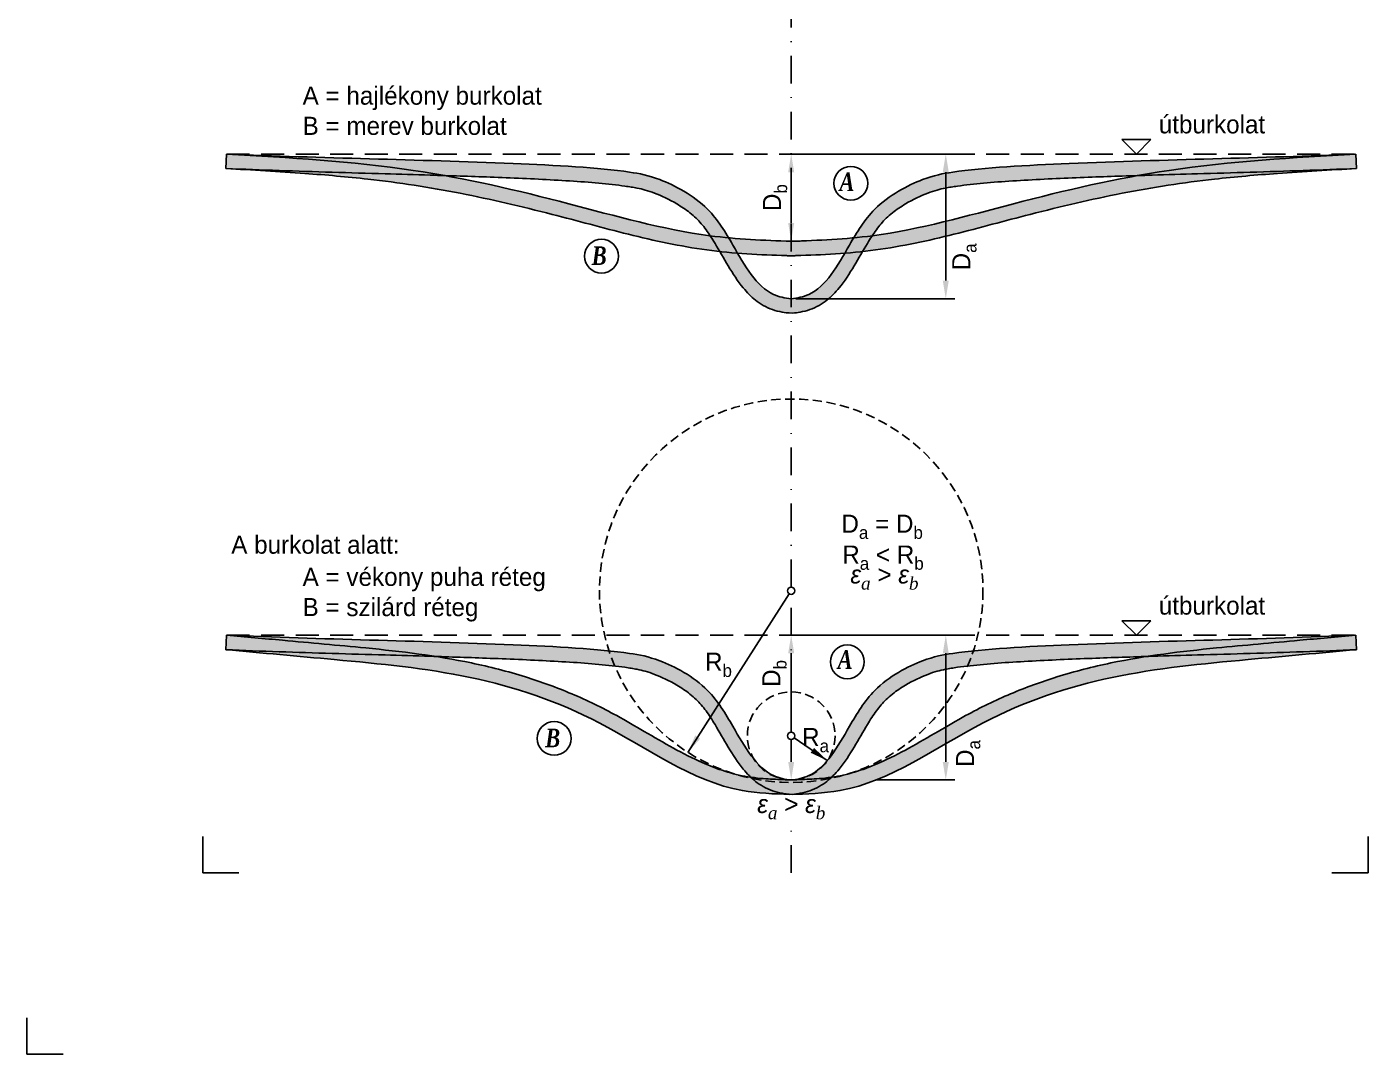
# Model space of a CAD drawing. Header units: millimetres. Extents: x 9 to 961, y -258 to 565.
# Drawn here: x 120.5 to 305.5, y -229.5 to -87.8 of the extents above; entities that cross this region are included whole.
import ezdxf

# ---------------------------------------------------------------- set-up
doc = ezdxf.new("R2010")
doc.units = ezdxf.units.MM
doc.linetypes.add('PONTVONAL', pattern=[25.4, 12.7, -6.35, 0, -6.35])
doc.linetypes.add('SZAGGATOTT', pattern=[19.05, 12.7, -6.35])
doc.layers.get('0').update_dxf_attribs({"plot": 0})
for name, color, linetype in [('Sraff', 2, 'Continuous'), ('Szurke_sraff', 254, 'Continuous'), ('Tengely', 1, 'PONTVONAL'), ('Text', 2, 'Continuous'), ('Vonal_025', 4, 'Continuous'), ('Vonal_035', 2, 'Continuous'), ('Vonal_050', 3, 'Continuous'), ('Vonal_sz_025', 4, 'SZAGGATOTT'), ('Vonal_sz_035', 2, 'SZAGGATOTT')]:
    doc.layers.add(name, color=color, linetype=linetype)
doc.styles.get("Standard").update_dxf_attribs({"font": 'verdana.ttf', "width": 0.8, "height": 2.5})
doc.styles.add('TextCS', font='SCHLBKI.TTF', dxfattribs={"height": 2.5})
doc.dimstyles.new('Saját', dxfattribs={"dimtxt": 2.5, "dimasz": 2.5, "dimexe": 1.25, "dimexo": 0.625, "dimtad": 1, "dimtxsty": 'TextCS', "dimcen": 2.5, "dimclrd": 256, "dimadec": 0, "dimazin": 0, "dimtfac": 1, "dimtmove": 0, "dimatfit": 3, "dimfxl": 1, "dimlwd": -1, "dimarcsym": 0})

msp = doc.modelspace()

# ---------------------------------------------------------------- hatches: boundary and pattern name
at = {"layer": 'Szurke_sraff'}
h = msp.add_hatch(color=256, dxfattribs=at)
edge = h.paths.add_edge_path()
edge.add_spline(control_points=[(225.96, -125.33), (225.09, -125.25), (221.62, -124.52), (218.62, -119.07), (214.42, -112.02), (207.75, -108.58), (201.25, -107.34), (180.01, -106.2), (161.28, -105.93), (148.09, -105.37)], knot_values=[0, 0, 0, 0, 2.595583, 10.991324, 16.078209, 23.038934, 28.56177, 46.010939, 85.680343, 85.680343, 85.680343, 85.680343], degree=3, periodic=0)
edge.add_line((148.09, -105.37), (147.97, -107.36))
edge.add_spline(control_points=[(148, -107.36), (150.45, -107.47), (152.89, -107.56), (160.21, -107.81), (165.07, -107.95), (172.01, -108.15), (174.09, -108.21), (178.91, -108.36), (181.67, -108.45), (185.91, -108.61), (187.4, -108.67), (190.36, -108.8), (191.83, -108.87), (196.15, -109.11), (198.89, -109.31), (201.88, -109.64), (202.47, -109.72), (203.33, -109.84), (203.62, -109.88), (204.16, -109.97), (204.43, -110.01), (205.45, -110.21), (206.18, -110.41), (208.04, -111.12), (209.14, -111.62), (210.82, -112.62), (211.43, -113.03), (212.28, -113.72), (212.57, -113.97), (213.09, -114.47), (213.32, -114.72), (213.78, -115.24), (214, -115.52), (214.64, -116.4), (215.05, -117.03), (216.05, -118.68), (216.64, -119.75), (217.9, -121.86), (218.57, -122.9), (219.85, -124.45), (220.41, -125.02), (221.36, -125.79), (221.71, -126.03), (222.5, -126.48), (222.94, -126.68), (223.82, -126.98), (224.27, -127.1), (225.06, -127.24), (225.42, -127.29), (226.14, -127.32)], knot_values=[0, 0, 0, 0, 7.349964, 7.349964, 22.049891, 22.049891, 28.308432, 28.308432, 36.595692, 36.595692, 41.023974, 41.023974, 45.452256, 45.452256, 54.30882, 54.30882, 56.630695, 56.630695, 57.848235, 57.848235, 59.065775, 59.065775, 62.631976, 62.631976, 66.198177, 66.198177, 68.252699, 68.252699, 69.36848, 69.36848, 70.390916, 70.390916, 71.413352, 71.413352, 73.458225, 73.458225, 76.51989, 76.51989, 79.581556, 79.581556, 81.532854, 81.532854, 82.549776, 82.549776, 83.664824, 83.664824, 84.779872, 84.779872, 85.680343, 85.680343, 85.680343, 85.680343], degree=3, periodic=0)
edge.add_spline(control_points=[(226.14, -127.32), (226.49, -127.29), (226.85, -127.24), (227.65, -127.1), (228.09, -126.98), (228.97, -126.68), (229.42, -126.48), (230.2, -126.03), (230.55, -125.79), (231.51, -125.02), (232.06, -124.45), (233.34, -122.9), (234.01, -121.86), (235.27, -119.75), (235.86, -118.68), (236.86, -117.03), (237.27, -116.4), (237.92, -115.52), (238.14, -115.24), (238.59, -114.72), (238.82, -114.47), (239.34, -113.97), (239.63, -113.72), (240.49, -113.03), (241.09, -112.62), (242.77, -111.62), (243.87, -111.12), (245.73, -110.41), (246.47, -110.21), (247.49, -110.01), (247.75, -109.97), (248.3, -109.88), (248.58, -109.84), (249.44, -109.72), (250.04, -109.64), (253.02, -109.31), (255.76, -109.11), (260.08, -108.87), (261.56, -108.8), (264.52, -108.67), (266, -108.61), (270.24, -108.45), (273, -108.36), (277.83, -108.21), (279.9, -108.15), (286.84, -107.95), (291.7, -107.81), (299.02, -107.56), (301.46, -107.47), (303.91, -107.36)], knot_values=[0, 0, 0, 0, 0.900472, 0.900472, 2.01552, 2.01552, 3.130567, 3.130567, 4.147489, 4.147489, 6.098787, 6.098787, 9.160453, 9.160453, 12.222118, 12.222118, 14.266991, 14.266991, 15.289427, 15.289427, 16.311864, 16.311864, 17.427644, 17.427644, 19.482166, 19.482166, 23.048367, 23.048367, 26.614568, 26.614568, 27.832108, 27.832108, 29.049648, 29.049648, 31.371523, 31.371523, 40.228087, 40.228087, 44.656369, 44.656369, 49.084651, 49.084651, 57.371911, 57.371911, 63.630452, 63.630452, 78.33038, 78.33038, 85.680343, 85.680343, 85.680343, 85.680343], degree=3, periodic=0)
edge.add_line((303.94, -107.36), (303.83, -105.37))
edge.add_spline(control_points=[(303.83, -105.37), (290.64, -105.93), (271.9, -106.2), (250.67, -107.34), (244.17, -108.58), (237.49, -112.02), (233.29, -119.07), (230.3, -124.52), (226.82, -125.25), (225.96, -125.33)], knot_values=[0, 0, 0, 0, 39.669404, 57.118573, 62.641409, 69.602134, 74.689019, 83.084761, 85.680343, 85.680343, 85.680343, 85.680343], degree=3, periodic=0)
h = msp.add_hatch(color=256, dxfattribs=at)
edge = h.paths.add_edge_path()
edge.add_spline(control_points=[(225.96, -117.4), (222.2, -117.29), (211.8, -116.82), (194.68, -111.87), (172.65, -106.77), (156.71, -105.86), (148.09, -105.37)], knot_values=[0, 0, 0, 0, 11.236532, 31.190246, 53.12689, 78.984352, 78.984352, 78.984352, 78.984352], degree=3, periodic=0)
edge.add_line((148.09, -105.37), (147.97, -107.36))
edge.add_spline(control_points=[(147.97, -107.36), (151.63, -107.57), (155.27, -107.78), (161.81, -108.26), (164.7, -108.51), (169.72, -109.07), (171.85, -109.35), (176.09, -110), (178.21, -110.37), (184.55, -111.62), (188.77, -112.61), (194.73, -114.14), (196.47, -114.6), (199.97, -115.53), (201.74, -116), (207.06, -117.32), (210.65, -118.1), (218, -119.09), (221.68, -119.27), (225.51, -119.39), (225.71, -119.39), (225.9, -119.4)], knot_values=[0, 0, 0, 0, 10.961861, 10.961861, 19.750942, 19.750942, 26.294288, 26.294288, 32.837635, 32.837635, 45.924327, 45.924327, 51.338768, 51.338768, 56.753209, 56.753209, 67.582091, 67.582091, 78.410973, 78.410973, 78.984352, 78.984352, 78.984352, 78.984352], degree=3, periodic=0)
edge.add_spline(control_points=[(225.9, -119.4), (226.21, -119.39), (226.4, -119.39), (230.24, -119.27), (233.92, -119.09), (241.26, -118.1), (244.86, -117.32), (250.18, -116), (251.94, -115.53), (255.44, -114.6), (257.19, -114.14), (263.14, -112.61), (267.36, -111.62), (273.7, -110.37), (275.82, -110), (280.06, -109.35), (282.19, -109.07), (287.21, -108.51), (290.11, -108.26), (296.64, -107.78), (300.28, -107.57), (303.94, -107.36)], knot_values=[0, 0, 0, 0, 0.573379, 0.573379, 11.402261, 11.402261, 22.231142, 22.231142, 27.645583, 27.645583, 33.060024, 33.060024, 46.146717, 46.146717, 52.690063, 52.690063, 59.23341, 59.23341, 68.022491, 68.022491, 78.984352, 78.984352, 78.984352, 78.984352], degree=3, periodic=0)
edge.add_line((303.94, -107.36), (303.83, -105.37))
edge.add_spline(control_points=[(303.83, -105.37), (295.2, -105.86), (279.26, -106.77), (257.23, -111.87), (240.11, -116.82), (229.71, -117.29), (225.96, -117.4)], knot_values=[0, 0, 0, 0, 25.857461, 47.794105, 67.74782, 78.984352, 78.984352, 78.984352, 78.984352], degree=3, periodic=0)
h = msp.add_hatch(color=256, dxfattribs=at)
edge = h.paths.add_edge_path()
edge.add_spline(control_points=[(225.96, -191.71), (225.09, -191.63), (221.62, -190.89), (218.62, -185.45), (214.42, -178.4), (207.75, -174.96), (201.25, -173.72), (180.01, -172.58), (161.28, -172.31), (148.09, -171.74)], knot_values=[0, 0, 0, 0, 2.595583, 10.991324, 16.078209, 23.038934, 28.56177, 46.010939, 85.680343, 85.680343, 85.680343, 85.680343], degree=3, periodic=0)
edge.add_line((148.09, -171.74), (147.97, -173.74))
edge.add_spline(control_points=[(148, -173.74), (150.45, -173.85), (152.89, -173.94), (160.21, -174.19), (165.07, -174.33), (172.01, -174.53), (174.09, -174.59), (178.91, -174.73), (181.67, -174.83), (185.91, -174.99), (187.4, -175.05), (190.36, -175.18), (191.83, -175.25), (196.15, -175.49), (198.89, -175.69), (201.88, -176.02), (202.47, -176.09), (203.33, -176.21), (203.62, -176.26), (204.16, -176.34), (204.43, -176.39), (205.45, -176.59), (206.18, -176.79), (208.04, -177.5), (209.14, -178), (210.82, -179), (211.43, -179.41), (212.28, -180.1), (212.57, -180.35), (213.09, -180.85), (213.32, -181.09), (213.78, -181.62), (214, -181.9), (214.64, -182.77), (215.05, -183.41), (216.05, -185.06), (216.64, -186.13), (217.9, -188.23), (218.57, -189.27), (219.85, -190.83), (220.41, -191.4), (221.36, -192.16), (221.71, -192.4), (222.5, -192.85), (222.94, -193.05), (223.82, -193.36), (224.27, -193.47), (225.06, -193.62), (225.42, -193.67), (226.14, -193.7)], knot_values=[0, 0, 0, 0, 7.349964, 7.349964, 22.049891, 22.049891, 28.308432, 28.308432, 36.595692, 36.595692, 41.023974, 41.023974, 45.452256, 45.452256, 54.30882, 54.30882, 56.630695, 56.630695, 57.848235, 57.848235, 59.065775, 59.065775, 62.631976, 62.631976, 66.198177, 66.198177, 68.252699, 68.252699, 69.36848, 69.36848, 70.390916, 70.390916, 71.413352, 71.413352, 73.458225, 73.458225, 76.51989, 76.51989, 79.581556, 79.581556, 81.532854, 81.532854, 82.549776, 82.549776, 83.664824, 83.664824, 84.779872, 84.779872, 85.680343, 85.680343, 85.680343, 85.680343], degree=3, periodic=0)
edge.add_spline(control_points=[(226.14, -193.7), (226.49, -193.67), (226.85, -193.62), (227.65, -193.47), (228.09, -193.36), (228.97, -193.05), (229.42, -192.85), (230.2, -192.4), (230.55, -192.16), (231.51, -191.4), (232.06, -190.83), (233.34, -189.27), (234.01, -188.23), (235.27, -186.13), (235.86, -185.06), (236.86, -183.41), (237.27, -182.77), (237.92, -181.9), (238.14, -181.62), (238.59, -181.09), (238.82, -180.85), (239.34, -180.35), (239.63, -180.1), (240.49, -179.41), (241.09, -179), (242.77, -178), (243.87, -177.5), (245.73, -176.79), (246.47, -176.59), (247.49, -176.39), (247.75, -176.34), (248.3, -176.26), (248.58, -176.21), (249.44, -176.09), (250.04, -176.02), (253.02, -175.69), (255.76, -175.49), (260.08, -175.25), (261.56, -175.18), (264.52, -175.05), (266, -174.99), (270.24, -174.83), (273, -174.73), (277.83, -174.59), (279.9, -174.53), (286.84, -174.33), (291.7, -174.19), (299.02, -173.94), (301.46, -173.85), (303.91, -173.74)], knot_values=[0, 0, 0, 0, 0.900472, 0.900472, 2.01552, 2.01552, 3.130567, 3.130567, 4.147489, 4.147489, 6.098787, 6.098787, 9.160453, 9.160453, 12.222118, 12.222118, 14.266991, 14.266991, 15.289427, 15.289427, 16.311864, 16.311864, 17.427644, 17.427644, 19.482166, 19.482166, 23.048367, 23.048367, 26.614568, 26.614568, 27.832108, 27.832108, 29.049648, 29.049648, 31.371523, 31.371523, 40.228087, 40.228087, 44.656369, 44.656369, 49.084651, 49.084651, 57.371911, 57.371911, 63.630452, 63.630452, 78.33038, 78.33038, 85.680343, 85.680343, 85.680343, 85.680343], degree=3, periodic=0)
edge.add_line((303.94, -173.74), (303.83, -171.74))
edge.add_spline(control_points=[(303.83, -171.74), (290.64, -172.31), (271.9, -172.58), (250.67, -173.72), (244.17, -174.96), (237.49, -178.4), (233.29, -185.45), (230.3, -190.89), (226.82, -191.63), (225.96, -191.71)], knot_values=[0, 0, 0, 0, 39.669404, 57.118573, 62.641409, 69.602134, 74.689019, 83.084761, 85.680343, 85.680343, 85.680343, 85.680343], degree=3, periodic=0)
h = msp.add_hatch(color=256, dxfattribs=at)
edge = h.paths.add_edge_path()
edge.add_spline(control_points=[(225.84, -191.7), (225.37, -191.69), (224.91, -191.67), (223.54, -191.61), (222.65, -191.57), (221.17, -191.43), (220.57, -191.36), (219.45, -191.18), (218.92, -191.07), (217.86, -190.82), (217.34, -190.67), (215.77, -190.18), (214.73, -189.77), (211.04, -188.13), (208.39, -186.59), (204.44, -184.28), (203.18, -183.54), (200.89, -182.29), (199.86, -181.75), (197.8, -180.75), (196.75, -180.28), (193.6, -178.94), (191.46, -178.17), (186.85, -176.72), (184.36, -176.09), (177.02, -174.56), (172.14, -173.98), (165.37, -173.31), (163.46, -173.14), (159.63, -172.79), (157.72, -172.61), (153.26, -172.21), (150.72, -171.98), (148.09, -171.74)], knot_values=[0, 0, 0, 0, 1.382122, 1.382122, 4.146367, 4.146367, 6.110775, 6.110775, 7.919006, 7.919006, 9.727237, 9.727237, 13.343699, 13.343699, 22.578963, 22.578963, 26.792604, 26.792604, 30.096691, 30.096691, 33.400778, 33.400778, 40.008953, 40.008953, 47.514482, 47.514482, 62.006553, 62.006553, 67.764426, 67.764426, 73.5223, 73.5223, 81.181512, 81.181512, 81.181512, 81.181512], degree=3, periodic=0)
edge.add_line((148.09, -171.74), (147.97, -173.74))
edge.add_spline(control_points=[(147.97, -173.74), (152.96, -174.19), (164.21, -175.21), (181.8, -176.86), (200.75, -183.18), (213.99, -193.3), (223.56, -193.62), (225.77, -193.7)], knot_values=[0, 0, 0, 0, 15.023801, 33.921608, 52.775921, 74.645696, 81.209434, 81.209434, 81.209434, 81.209434], degree=3, periodic=0)
edge.add_spline(control_points=[(225.77, -193.7), (228.11, -193.64), (232.22, -193.52), (236.05, -192.35), (237.67, -191.71)], knot_values=[0, 0, 0, 0, 6.935664, 12.223161, 12.223161, 12.223161, 12.223161], degree=3, periodic=0)
edge.add_spline(control_points=[(237.67, -191.71), (240.96, -190.41), (244.11, -188.55), (247.28, -186.71)], knot_values=[12.223161, 12.223161, 12.223161, 12.223161, 22.987885, 22.987885, 22.987885, 22.987885], degree=3, periodic=0)
edge.add_line((247.28, -186.71), (247.28, -184.39))
edge.add_spline(control_points=[(247.28, -184.39), (246.93, -184.6), (246.58, -184.8), (243.52, -186.59), (240.87, -188.13), (237.18, -189.77), (236.14, -190.18), (234.57, -190.67), (234.05, -190.82), (232.99, -191.07), (232.47, -191.18), (231.34, -191.36), (230.74, -191.43), (229.26, -191.57), (228.37, -191.61), (227, -191.67), (226.54, -191.69), (225.84, -191.7)], knot_values=[0, 0, 0, 0, 1.172684, 1.172684, 10.407948, 10.407948, 14.024411, 14.024411, 15.832642, 15.832642, 17.640873, 17.640873, 19.605281, 19.605281, 22.369525, 22.369525, 23.751648, 23.751648, 23.751648, 23.751648], degree=3, periodic=0)
edge = h.paths.add_edge_path()
edge.add_spline(control_points=[(253.81, -183.12), (255.18, -182.45), (256.56, -181.84), (257.96, -181.27)], knot_values=[30.30858, 30.30858, 30.30858, 30.30858, 34.820163, 34.820163, 34.820163, 34.820163], degree=3, periodic=0)
edge.add_spline(control_points=[(257.96, -181.27), (259.63, -180.6), (261.32, -180), (263.02, -179.46)], knot_values=[34.820163, 34.820163, 34.820163, 34.820163, 40.185664, 40.185664, 40.185664, 40.185664], degree=3, periodic=0)
edge.add_spline(control_points=[(263.02, -179.46), (264.68, -178.93), (266.36, -178.47), (268.05, -178.06)], knot_values=[40.185664, 40.185664, 40.185664, 40.185664, 45.41052, 45.41052, 45.41052, 45.41052], degree=3, periodic=0)
edge.add_spline(control_points=[(268.05, -178.06), (268.78, -177.89), (273.41, -176.85), (278.13, -176.2), (282.12, -175.77)], knot_values=[45.41052, 45.41052, 45.41052, 45.41052, 47.659752, 59.680107, 59.680107, 59.680107, 59.680107], degree=3, periodic=0)
edge.add_spline(control_points=[(282.12, -175.77), (284.4, -175.52), (287.51, -175.24), (290.6, -174.95), (291.42, -174.88)], knot_values=[59.680107, 59.680107, 59.680107, 59.680107, 66.557559, 69.00293, 69.00293, 69.00293, 69.00293], degree=3, periodic=0)
edge.add_spline(control_points=[(291.42, -174.88), (295.59, -174.49), (299.75, -174.12), (303.91, -173.74)], knot_values=[69.00293, 69.00293, 69.00293, 69.00293, 81.553438, 81.553438, 81.553438, 81.553438], degree=3, periodic=0)
edge.add_line((303.91, -173.74), (303.83, -171.74))
edge.add_spline(control_points=[(303.83, -171.74), (301.19, -171.98), (298.65, -172.21), (294.8, -172.56), (293.49, -172.68), (292.17, -172.8)], knot_values=[69.573971, 69.573971, 69.573971, 69.573971, 77.233183, 77.233183, 81.181512, 81.181512, 81.181512, 81.181512], degree=3, periodic=0)
edge.add_spline(control_points=[(292.17, -172.8), (291.57, -172.85), (290.97, -172.91), (288.46, -173.14), (286.54, -173.31), (283.76, -173.59), (282.91, -173.67), (282.06, -173.77)], knot_values=[59.464693, 59.464693, 59.464693, 59.464693, 61.274237, 61.274237, 67.03211, 67.03211, 69.573971, 69.573971, 69.573971, 69.573971], degree=3, periodic=0)
edge.add_spline(control_points=[(282.06, -173.77), (278.06, -174.2), (274.04, -174.74), (269.38, -175.71), (268.7, -175.86), (268.02, -176.02)], knot_values=[45.475983, 45.475983, 45.475983, 45.475983, 57.426193, 57.426193, 59.464693, 59.464693, 59.464693, 59.464693], degree=3, periodic=0)
edge.add_spline(control_points=[(268.02, -176.02), (266.28, -176.42), (264.56, -176.89), (262.85, -177.42)], knot_values=[40.249194, 40.249194, 40.249194, 40.249194, 45.475983, 45.475983, 45.475983, 45.475983], degree=3, periodic=0)
edge.add_spline(control_points=[(262.85, -177.42), (262.77, -177.44), (262.69, -177.47), (260.98, -178), (259.36, -178.57), (257.76, -179.2)], knot_values=[35.016841, 35.016841, 35.016841, 35.016841, 35.257082, 35.257082, 40.249194, 40.249194, 40.249194, 40.249194], degree=3, periodic=0)
edge.add_spline(control_points=[(257.76, -179.2), (257.24, -179.4), (256.73, -179.61), (255.43, -180.16), (254.64, -180.51), (253.87, -180.88)], knot_values=[30.93038, 30.93038, 30.93038, 30.93038, 32.546442, 32.546442, 35.016841, 35.016841, 35.016841, 35.016841], degree=3, periodic=0)
edge.add_spline(control_points=[(253.87, -180.88), (253.6, -181), (253.34, -181.12), (252.05, -181.75), (251.02, -182.29), (249.91, -182.9), (249.81, -182.95), (249.71, -183.01)], knot_values=[26.452176, 26.452176, 26.452176, 26.452176, 27.285865, 27.285865, 30.589952, 30.589952, 30.93038, 30.93038, 30.93038, 30.93038], degree=3, periodic=0)
edge.add_spline(control_points=[(249.71, -183.01), (248.89, -183.46), (248.08, -183.93), (247.28, -184.39)], knot_values=[23.751648, 23.751648, 23.751648, 23.751648, 26.452176, 26.452176, 26.452176, 26.452176], degree=3, periodic=0)
edge.add_line((247.28, -184.39), (247.28, -186.71))
edge.add_spline(control_points=[(247.28, -186.71), (248.19, -186.17), (249.11, -185.64), (250.03, -185.12)], knot_values=[22.987885, 22.987885, 22.987885, 22.987885, 26.100506, 26.100506, 26.100506, 26.100506], degree=3, periodic=0)
edge.add_spline(control_points=[(250.03, -185.12), (250.83, -184.67), (252.08, -183.98), (253.35, -183.34), (253.81, -183.12)], knot_values=[26.100506, 26.100506, 26.100506, 26.100506, 28.80544, 30.30858, 30.30858, 30.30858, 30.30858], degree=3, periodic=0)

# ---------------------------------------------------------------- linework, layer by layer
for p, q in [((144.79, -204.53), (144.79, -199.53)), ((305.53, -204.53), (305.53, -199.53)), ((144.79, -204.53), (149.79, -204.53)), ((305.53, -204.53), (300.53, -204.53)), ((120.53, -229.53), (120.53, -224.53)), ((120.53, -229.53), (125.53, -229.53))]:
    msp.add_line(p, q)
at = {"layer": 'Sraff'}
for p, q in [((148.09, -105.37), (147.97, -107.36)), ((148.09, -105.37), (147.97, -107.36)), ((148.09, -171.74), (147.97, -173.74)), ((148.09, -171.74), (147.97, -173.74))]:
    msp.add_line(p, q, dxfattribs=at)
at = {"layer": 'Tengely', "ltscale": 0.3}
for p, q in [((225.96, -165.11), (225.96, -83.87)), ((225.96, -179.51), (225.96, -166.11)), ((225.96, -204.53), (225.96, -197.13))]:
    msp.add_line(p, q, dxfattribs=at)
at = {"layer": 'Vonal_025'}
for p, q in [((225.33, -105.37), (224.71, -105.37)), ((226.58, -105.37), (248.53, -105.37)), ((225.96, -114.9), (225.96, -107.87)), ((247.28, -122.83), (247.28, -107.87)), ((226.58, -117.4), (227.21, -117.4)), ((226.58, -125.33), (248.53, -125.33)), ((225.33, -171.74), (224.71, -171.74)), ((226.58, -171.74), (248.53, -171.74)), ((225.96, -185.12), (225.96, -174.24)), ((247.28, -189.21), (247.28, -174.24)), ((225.96, -189.21), (225.96, -186.12)), ((237.67, -191.71), (248.53, -191.71))]:
    msp.add_line(p, q, dxfattribs=at)
for centre, radius in [((234.18, -109.4), 2.33), ((199.8, -119.45), 2.33), ((225.96, -165.61), 0.5), ((233.7, -175.41), 2.33), ((193.27, -185.98), 2.33), ((225.96, -185.62), 0.5)]:
    msp.add_circle(centre, radius, dxfattribs=at)
for points in [[(225.54, -107.87), (226.37, -107.87), (225.96, -105.37)], [(246.86, -107.87), (247.69, -107.87), (247.28, -105.37)], [(225.54, -114.9), (226.37, -114.9), (225.96, -117.4)], [(246.86, -122.83), (247.69, -122.83), (247.28, -125.33)], [(225.54, -174.24), (226.37, -174.24), (225.96, -171.74)], [(246.86, -174.24), (247.69, -174.24), (247.28, -171.74)], [(225.54, -189.21), (226.37, -189.21), (225.96, -191.71)], [(246.86, -189.21), (247.69, -189.21), (247.28, -191.71)]]:
    msp.add_solid(points, dxfattribs=at)
at = {"layer": 'Vonal_035'}
for p, q in [((273.57, -103.38), (271.57, -103.38)), ((271.57, -103.38), (273.57, -105.37)), ((273.57, -103.38), (275.56, -103.38)), ((275.56, -103.38), (273.57, -105.37)), ((273.57, -169.76), (271.57, -169.76)), ((271.57, -169.76), (273.57, -171.74)), ((273.57, -169.76), (275.56, -169.76)), ((275.56, -169.76), (273.57, -171.74))]:
    msp.add_line(p, q, dxfattribs=at)
at = {"layer": 'Vonal_050'}
for p, q in [((148.09, -105.37), (147.97, -107.36)), ((148.09, -105.37), (147.97, -107.36)), ((303.83, -105.37), (303.94, -107.36)), ((303.83, -105.37), (303.94, -107.36)), ((148.09, -171.74), (147.97, -173.74)), ((148.09, -171.74), (147.97, -173.74)), ((148.09, -171.74), (147.97, -173.74)), ((303.83, -171.74), (303.91, -173.74))]:
    msp.add_line(p, q, dxfattribs=at)
for points, knots in [([(148.09, -105.37), (156.71, -105.86), (172.65, -106.77), (194.68, -111.87), (211.8, -116.82), (222.2, -117.29), (225.96, -117.4)], [0, 0, 0, 0, 25.857461, 47.794105, 67.74782, 78.984352, 78.984352, 78.984352, 78.984352]), ([(148.09, -105.37), (161.28, -105.93), (180.01, -106.2), (201.25, -107.34), (207.75, -108.58), (214.42, -112.02), (218.62, -119.07), (221.62, -124.52), (225.09, -125.25), (225.96, -125.33)], [0, 0, 0, 0, 39.669404, 57.118573, 62.641409, 69.602134, 74.689019, 83.084761, 85.680343, 85.680343, 85.680343, 85.680343]), ([(303.83, -105.37), (295.2, -105.86), (279.26, -106.77), (257.23, -111.87), (240.11, -116.82), (229.71, -117.29), (225.96, -117.4)], [0, 0, 0, 0, 25.857461, 47.794105, 67.74782, 78.984352, 78.984352, 78.984352, 78.984352]), ([(303.83, -105.37), (290.64, -105.93), (271.9, -106.2), (250.67, -107.34), (244.17, -108.58), (237.49, -112.02), (233.29, -119.07), (230.3, -124.52), (226.82, -125.25), (225.96, -125.33)], [0, 0, 0, 0, 39.669404, 57.118573, 62.641409, 69.602134, 74.689019, 83.084761, 85.680343, 85.680343, 85.680343, 85.680343]), ([(147.97, -107.36), (151.63, -107.57), (155.27, -107.78), (161.81, -108.26), (164.7, -108.51), (169.72, -109.07), (171.85, -109.35), (176.09, -110), (178.21, -110.37), (184.55, -111.62), (188.77, -112.61), (194.73, -114.14), (196.47, -114.6), (199.97, -115.53), (201.74, -116), (207.06, -117.32), (210.65, -118.1), (218, -119.09), (221.68, -119.27), (225.51, -119.39), (225.71, -119.39), (225.9, -119.4)], [0, 0, 0, 0, 10.961861, 10.961861, 19.750942, 19.750942, 26.294288, 26.294288, 32.837635, 32.837635, 45.924327, 45.924327, 51.338768, 51.338768, 56.753209, 56.753209, 67.582091, 67.582091, 78.410973, 78.410973, 78.984352, 78.984352, 78.984352, 78.984352]), ([(148, -107.36), (150.45, -107.47), (152.89, -107.56), (160.21, -107.81), (165.07, -107.95), (172.01, -108.15), (174.09, -108.21), (178.91, -108.36), (181.67, -108.45), (185.91, -108.61), (187.4, -108.67), (190.36, -108.8), (191.83, -108.87), (196.15, -109.11), (198.89, -109.31), (201.88, -109.64), (202.47, -109.72), (203.33, -109.84), (203.62, -109.88), (204.16, -109.97), (204.43, -110.01), (205.45, -110.21), (206.18, -110.41), (208.04, -111.12), (209.14, -111.62), (210.82, -112.62), (211.43, -113.03), (212.28, -113.72), (212.57, -113.97), (213.09, -114.47), (213.32, -114.72), (213.78, -115.24), (214, -115.52), (214.64, -116.4), (215.05, -117.03), (216.05, -118.68), (216.64, -119.75), (217.9, -121.86), (218.57, -122.9), (219.85, -124.45), (220.41, -125.02), (221.36, -125.79), (221.71, -126.03), (222.5, -126.48), (222.94, -126.68), (223.82, -126.98), (224.27, -127.1), (225.06, -127.24), (225.42, -127.29), (226.14, -127.32)], [0, 0, 0, 0, 7.349964, 7.349964, 22.049891, 22.049891, 28.308432, 28.308432, 36.595692, 36.595692, 41.023974, 41.023974, 45.452256, 45.452256, 54.30882, 54.30882, 56.630695, 56.630695, 57.848235, 57.848235, 59.065775, 59.065775, 62.631976, 62.631976, 66.198177, 66.198177, 68.252699, 68.252699, 69.36848, 69.36848, 70.390916, 70.390916, 71.413352, 71.413352, 73.458225, 73.458225, 76.51989, 76.51989, 79.581556, 79.581556, 81.532854, 81.532854, 82.549776, 82.549776, 83.664824, 83.664824, 84.779872, 84.779872, 85.680343, 85.680343, 85.680343, 85.680343]), ([(303.94, -107.36), (300.28, -107.57), (296.64, -107.78), (290.11, -108.26), (287.21, -108.51), (282.19, -109.07), (280.06, -109.35), (275.82, -110), (273.7, -110.37), (267.36, -111.62), (263.14, -112.61), (257.19, -114.14), (255.44, -114.6), (251.94, -115.53), (250.18, -116), (244.86, -117.32), (241.26, -118.1), (233.92, -119.09), (230.24, -119.27), (226.4, -119.39), (226.21, -119.39), (225.9, -119.4)], [0, 0, 0, 0, 10.961861, 10.961861, 19.750942, 19.750942, 26.294288, 26.294288, 32.837635, 32.837635, 45.924327, 45.924327, 51.338768, 51.338768, 56.753209, 56.753209, 67.582091, 67.582091, 78.410973, 78.410973, 78.984352, 78.984352, 78.984352, 78.984352]), ([(303.91, -107.36), (301.46, -107.47), (299.02, -107.56), (291.7, -107.81), (286.84, -107.95), (279.9, -108.15), (277.83, -108.21), (273, -108.36), (270.24, -108.45), (266, -108.61), (264.52, -108.67), (261.56, -108.8), (260.08, -108.87), (255.76, -109.11), (253.02, -109.31), (250.04, -109.64), (249.44, -109.72), (248.58, -109.84), (248.3, -109.88), (247.75, -109.97), (247.49, -110.01), (246.47, -110.21), (245.73, -110.41), (243.87, -111.12), (242.77, -111.62), (241.09, -112.62), (240.49, -113.03), (239.63, -113.72), (239.34, -113.97), (238.82, -114.47), (238.59, -114.72), (238.14, -115.24), (237.92, -115.52), (237.27, -116.4), (236.86, -117.03), (235.86, -118.68), (235.27, -119.75), (234.01, -121.86), (233.34, -122.9), (232.06, -124.45), (231.51, -125.02), (230.55, -125.79), (230.2, -126.03), (229.42, -126.48), (228.97, -126.68), (228.09, -126.98), (227.65, -127.1), (226.85, -127.24), (226.49, -127.29), (226.14, -127.32)], [0, 0, 0, 0, 7.349964, 7.349964, 22.049891, 22.049891, 28.308432, 28.308432, 36.595692, 36.595692, 41.023974, 41.023974, 45.452256, 45.452256, 54.30882, 54.30882, 56.630695, 56.630695, 57.848235, 57.848235, 59.065775, 59.065775, 62.631976, 62.631976, 66.198177, 66.198177, 68.252699, 68.252699, 69.36848, 69.36848, 70.390916, 70.390916, 71.413352, 71.413352, 73.458225, 73.458225, 76.51989, 76.51989, 79.581556, 79.581556, 81.532854, 81.532854, 82.549776, 82.549776, 83.664824, 83.664824, 84.779872, 84.779872, 85.680343, 85.680343, 85.680343, 85.680343]), ([(148.09, -171.74), (161.28, -172.31), (180.01, -172.58), (201.25, -173.72), (207.75, -174.96), (214.42, -178.4), (218.62, -185.45), (221.62, -190.89), (225.09, -191.63), (225.96, -191.71)], [0, 0, 0, 0, 39.669404, 57.118573, 62.641409, 69.602134, 74.689019, 83.084761, 85.680343, 85.680343, 85.680343, 85.680343]), ([(225.84, -191.7), (225.37, -191.69), (224.91, -191.67), (223.54, -191.61), (222.65, -191.57), (221.17, -191.43), (220.57, -191.36), (219.45, -191.18), (218.92, -191.07), (217.86, -190.82), (217.34, -190.67), (215.77, -190.18), (214.73, -189.77), (211.04, -188.13), (208.39, -186.59), (204.44, -184.28), (203.18, -183.54), (200.89, -182.29), (199.86, -181.75), (197.8, -180.75), (196.75, -180.28), (193.6, -178.94), (191.46, -178.17), (186.85, -176.72), (184.36, -176.09), (177.02, -174.56), (172.14, -173.98), (165.37, -173.31), (163.46, -173.14), (159.63, -172.79), (157.72, -172.61), (153.26, -172.21), (150.72, -171.98), (148.09, -171.74)], [0, 0, 0, 0, 1.382122, 1.382122, 4.146367, 4.146367, 6.110775, 6.110775, 7.919006, 7.919006, 9.727237, 9.727237, 13.343699, 13.343699, 22.578963, 22.578963, 26.792604, 26.792604, 30.096691, 30.096691, 33.400778, 33.400778, 40.008953, 40.008953, 47.514482, 47.514482, 62.006553, 62.006553, 67.764426, 67.764426, 73.5223, 73.5223, 81.181512, 81.181512, 81.181512, 81.181512]), ([(225.84, -191.7), (226.54, -191.69), (227, -191.67), (228.37, -191.61), (229.26, -191.57), (230.74, -191.43), (231.34, -191.36), (232.47, -191.18), (232.99, -191.07), (234.05, -190.82), (234.57, -190.67), (236.14, -190.18), (237.18, -189.77), (240.87, -188.13), (243.52, -186.59), (247.48, -184.28), (248.73, -183.54), (251.02, -182.29), (252.05, -181.75), (254.12, -180.75), (255.16, -180.28), (258.32, -178.94), (260.45, -178.17), (265.07, -176.72), (267.55, -176.09), (274.89, -174.56), (279.77, -173.98), (286.54, -173.31), (288.46, -173.14), (292.28, -172.79), (294.2, -172.61), (298.65, -172.21), (301.19, -171.98), (303.83, -171.74)], [0, 0, 0, 0, 1.382122, 1.382122, 4.146367, 4.146367, 6.110775, 6.110775, 7.919006, 7.919006, 9.727237, 9.727237, 13.343699, 13.343699, 22.578963, 22.578963, 26.792604, 26.792604, 30.096691, 30.096691, 33.400778, 33.400778, 40.008953, 40.008953, 47.514482, 47.514482, 62.006553, 62.006553, 67.764426, 67.764426, 73.5223, 73.5223, 81.181512, 81.181512, 81.181512, 81.181512]), ([(303.83, -171.74), (290.64, -172.31), (271.9, -172.58), (250.67, -173.72), (244.17, -174.96), (237.49, -178.4), (233.29, -185.45), (230.3, -190.89), (226.82, -191.63), (225.96, -191.71)], [0, 0, 0, 0, 39.669404, 57.118573, 62.641409, 69.602134, 74.689019, 83.084761, 85.680343, 85.680343, 85.680343, 85.680343]), ([(148, -173.74), (150.45, -173.85), (152.89, -173.94), (160.21, -174.19), (165.07, -174.33), (172.01, -174.53), (174.09, -174.59), (178.91, -174.73), (181.67, -174.83), (185.91, -174.99), (187.4, -175.05), (190.36, -175.18), (191.83, -175.25), (196.15, -175.49), (198.89, -175.69), (201.88, -176.02), (202.47, -176.09), (203.33, -176.21), (203.62, -176.26), (204.16, -176.34), (204.43, -176.39), (205.45, -176.59), (206.18, -176.79), (208.04, -177.5), (209.14, -178), (210.82, -179), (211.43, -179.41), (212.28, -180.1), (212.57, -180.35), (213.09, -180.85), (213.32, -181.09), (213.78, -181.62), (214, -181.9), (214.64, -182.77), (215.05, -183.41), (216.05, -185.06), (216.64, -186.13), (217.9, -188.23), (218.57, -189.27), (219.85, -190.83), (220.41, -191.4), (221.36, -192.16), (221.71, -192.4), (222.5, -192.85), (222.94, -193.05), (223.82, -193.36), (224.27, -193.47), (225.06, -193.62), (225.42, -193.67), (226.14, -193.7)], [0, 0, 0, 0, 7.349964, 7.349964, 22.049891, 22.049891, 28.308432, 28.308432, 36.595692, 36.595692, 41.023974, 41.023974, 45.452256, 45.452256, 54.30882, 54.30882, 56.630695, 56.630695, 57.848235, 57.848235, 59.065775, 59.065775, 62.631976, 62.631976, 66.198177, 66.198177, 68.252699, 68.252699, 69.36848, 69.36848, 70.390916, 70.390916, 71.413352, 71.413352, 73.458225, 73.458225, 76.51989, 76.51989, 79.581556, 79.581556, 81.532854, 81.532854, 82.549776, 82.549776, 83.664824, 83.664824, 84.779872, 84.779872, 85.680343, 85.680343, 85.680343, 85.680343]), ([(303.91, -173.74), (301.46, -173.85), (299.02, -173.94), (291.7, -174.19), (286.84, -174.33), (279.9, -174.53), (277.83, -174.59), (273, -174.73), (270.24, -174.83), (266, -174.99), (264.52, -175.05), (261.56, -175.18), (260.08, -175.25), (255.76, -175.49), (253.02, -175.69), (250.04, -176.02), (249.44, -176.09), (248.58, -176.21), (248.3, -176.26), (247.75, -176.34), (247.49, -176.39), (246.47, -176.59), (245.73, -176.79), (243.87, -177.5), (242.77, -178), (241.09, -179), (240.49, -179.41), (239.63, -180.1), (239.34, -180.35), (238.82, -180.85), (238.59, -181.09), (238.14, -181.62), (237.92, -181.9), (237.27, -182.77), (236.86, -183.41), (235.86, -185.06), (235.27, -186.13), (234.01, -188.23), (233.34, -189.27), (232.06, -190.83), (231.51, -191.4), (230.55, -192.16), (230.2, -192.4), (229.42, -192.85), (228.97, -193.05), (228.09, -193.36), (227.65, -193.47), (226.85, -193.62), (226.49, -193.67), (226.14, -193.7)], [0, 0, 0, 0, 7.349964, 7.349964, 22.049891, 22.049891, 28.308432, 28.308432, 36.595692, 36.595692, 41.023974, 41.023974, 45.452256, 45.452256, 54.30882, 54.30882, 56.630695, 56.630695, 57.848235, 57.848235, 59.065775, 59.065775, 62.631976, 62.631976, 66.198177, 66.198177, 68.252699, 68.252699, 69.36848, 69.36848, 70.390916, 70.390916, 71.413352, 71.413352, 73.458225, 73.458225, 76.51989, 76.51989, 79.581556, 79.581556, 81.532854, 81.532854, 82.549776, 82.549776, 83.664824, 83.664824, 84.779872, 84.779872, 85.680343, 85.680343, 85.680343, 85.680343])]:
    msp.add_open_spline(points, degree=3, knots=knots, dxfattribs=at)
for points in [[(225.77, -193.7), (219.23, -193.17), (199.46, -183.81), (181.67, -177.57), (162.93, -175.1), (147.97, -173.74)], [(225.77, -193.7), (232.68, -193.17), (252.45, -183.81), (270.24, -177.57), (288.98, -175.1), (303.91, -173.74)]]:
    msp.add_spline(points, degree=3, dxfattribs=at)
at = {"layer": 'Vonal_sz_025', "ltscale": 0.1}
for centre, radius in [((225.96, -165.61), 26.45), ((225.96, -185.62), 6.05)]:
    msp.add_circle(centre, radius, dxfattribs=at)
at = {"layer": 'Vonal_sz_035', "ltscale": 0.25}
for p, q in [((148.09, -105.37), (303.83, -105.37)), ((148.09, -171.74), (303.83, -171.74))]:
    msp.add_line(p, q, dxfattribs=at)

# ---------------------------------------------------------------- texts
at = {"layer": 'Text', "char_height": 2.5, "attachment_point": 1, "style": 'TextCS'}
for s, insert, width in [('A = hajlékony burkolat\\PB = merev burkolat', (158.57, -96.06), 42.1857), ('útburkolat', (276.65, -100.02), 20.78), ('\\A1;D{\\H0.7x;\\S ^ a;} = D{\\H0.7x;\\S ^ b;}', (232.88, -154.26), 13.6202), ('A burkolat alatt:', (148.73, -158), 27.158), ('\\A1;R{\\H0.7x;\\S ^ a;} < R{\\H0.7x;\\S ^ b;}', (233, -158.52), 13.4912), ('A = vékony puha réteg\\PB = szilárd réteg', (158.57, -162.44), 42.1857), ('útburkolat', (276.65, -166.4), 20.78), ('\\A1;R{\\H0.7x;\\S ^ b;}', (214.07, -173.3), 7.7808), ('\\A1;R{\\H0.7x;\\S ^ a;}', (227.46, -183.69), 8.6016)]:
    msp.add_mtext(s, dxfattribs=dict(at, insert=insert, width=width))
at = {"layer": 'Text', "char_height": 2.56, "width": 3.1856, "attachment_point": 1}
for s, insert in [('{\\fCentury Schoolbook|b1|i1|c238|p18;A}', (232.61, -107.91)), ('{\\fCentury Schoolbook|b1|i1|c238|p18;B}', (198.44, -118.1)), ('{\\fCentury Schoolbook|b1|i1|c238|p18;A}', (232.36, -173.82)), ('{\\fCentury Schoolbook|b1|i1|c238|p18;B}', (192.03, -184.63))]:
    msp.add_mtext(s, dxfattribs=dict(at, insert=insert))
at = {"layer": 'Text', "char_height": 2.5, "attachment_point": 5, "rotation": 90, "style": 'TextCS'}
for s, insert, width in [('\\A1;D{\\H0.7x;\\S ^ b;}', (223.3, -111.38), 6.568), ('\\A1;D{\\H0.7x;\\S ^ a;}', (249.41, -119.56), 7.8902), ('\\A1;D{\\H0.7x;\\S ^ b;}', (223.21, -177.02), 6.568), ('\\A1;D{\\H0.7x;\\S ^ a;}', (249.93, -188.06), 7.8902)]:
    msp.add_mtext(s, dxfattribs=dict(at, insert=insert, width=width))
at = {"layer": 'Vonal_035', "char_height": 2.5, "width": 22.5868, "attachment_point": 5, "style": 'TextCS'}
for insert in [(238.82, -163.36), (225.97, -195.02)]:
    msp.add_mtext('\\A1;{\\fSymbol|b0|i1|c2|p18;e\\fCentury Schoolbook|b0|i1|c238|p18;\\H0.7x;\\S ^ a;} > {\\fSymbol|b0|i1|c2|p18;e\\fCentury Schoolbook|b0|i1|c238|p18;\\H0.7x;\\S ^ b;}', dxfattribs=dict(at, insert=insert))

# ---------------------------------------------------------------- leaders
at = {"layer": 'Vonal_035'}
for points in [[(211.71, -187.9), (225.69, -166.03)], [(230.94, -189.04), (226.37, -185.9)]]:
    msp.add_leader(points, dimstyle='Saját', override={"dimgap": 0.625, "dimtad": 0}, dxfattribs=at)

doc.saveas('drawing.dxf')
